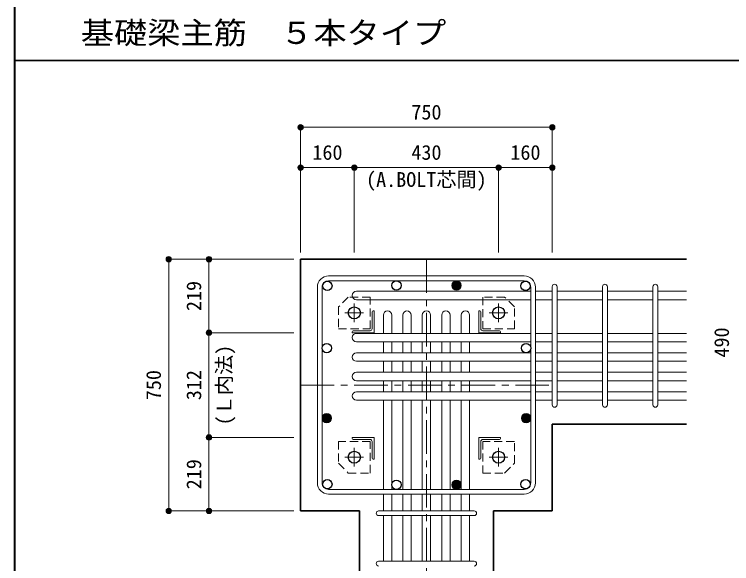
# Model space of a CAD drawing. Units: millimetres at full size, sheet at 1:20. Extents: x -3982 to 3969, y -2797 to 2801.
# Drawn here: x -3982 to -1844, y -1647 to -10 of the extents above; entities that cross this region are included whole.
import ezdxf
from ezdxf.enums import TextEntityAlignment as Align

# ---------------------------------------------------------------- set-up
doc = ezdxf.new("R2010")
doc.units = ezdxf.units.MM
doc.header["$LTSCALE"] = 20
doc.header["$PDMODE"] = 32
doc.header["$PDSIZE"] = 12
doc.linetypes.add('CHAIN1', pattern=[8, 5, -1, 1, -1])
doc.linetypes.add('DASHED1', pattern=[1.8, 1.2, -0.6])
for name, color, linetype, lineweight in [('6-1_躯体線', 2, 'Continuous', 35), ('6-2_A.Bolt_', 4, 'Continuous', 9), ('6-3_柱型主筋', 4, 'Continuous', 9), ('6-4_フープ', 7, 'Continuous', 18), ('6-5_梁主筋', 7, 'Continuous', 18), ('6-6_S.T.P.', 7, 'Continuous', 18), ('6-7_文字', 7, 'Continuous', 18), ('6-9', 4, 'DASHED1', 9), ('6-D_寸法', 4, 'Continuous', 9), ('F-0_枠', 6, 'Continuous', 40)]:
    doc.layers.add(name, color=color, linetype=linetype, lineweight=lineweight)
doc.styles.add('ＭＳ ゴシック', font='')
doc.styles.get('ＭＳ ゴシック').set_extended_font_data('MS Gothic')

msp = doc.modelspace()

# ---------------------------------------------------------------- linework, layer by layer
at = {"layer": '6-1_躯体線'}
for p, q in [((-1978.87, -739.67), (-3128.87, -739.67)), ((-3128.87, -1489.67), (-3128.87, -739.67)), ((-1978.87, -1230.67), (-2378.87, -1230.67)), ((-2378.87, -1489.67), (-2378.87, -1230.67)), ((-2953.37, -1489.67), (-3128.87, -1489.67)), ((-2953.37, -1889.67), (-2953.37, -1489.67)), ((-2378.87, -1489.67), (-2554.37, -1489.67)), ((-2554.37, -1889.67), (-2554.37, -1489.67))]:
    msp.add_line(p, q, dxfattribs=at)
at = {"layer": '6-2_A.Bolt_', "linetype": 'CHAIN1'}
for p, q in [((-2968.87, -927.37), (-2968.87, -871.87)), ((-2538.87, -927.37), (-2538.87, -871.87)), ((-2941.17, -899.67), (-2996.67, -899.67)), ((-2566.57, -899.67), (-2511.07, -899.67)), ((-2968.87, -1301.97), (-2968.87, -1357.47)), ((-2538.87, -1301.97), (-2538.87, -1357.47)), ((-2941.17, -1329.67), (-2996.67, -1329.67)), ((-2566.57, -1329.67), (-2511.07, -1329.67))]:
    msp.add_line(p, q, dxfattribs=at)
at = {"layer": '6-2_A.Bolt_'}
for p, q in [((-2915.87, -896.67), (-2915.87, -946.67)), ((-2909.87, -893.67), (-2912.87, -893.67)), ((-2909.87, -893.67), (-2909.87, -958.67)), ((-2597.87, -893.67), (-2597.87, -958.67)), ((-2597.87, -893.67), (-2594.87, -893.67)), ((-2591.87, -896.67), (-2591.87, -946.67)), ((-2974.87, -958.67), (-2974.87, -955.67)), ((-2974.87, -958.67), (-2909.87, -958.67)), ((-2971.87, -952.67), (-2921.87, -952.67)), ((-2532.87, -958.67), (-2597.87, -958.67)), ((-2535.87, -952.67), (-2585.87, -952.67)), ((-2532.87, -958.67), (-2532.87, -955.67)), ((-2974.87, -1270.67), (-2974.87, -1273.67)), ((-2974.87, -1270.67), (-2909.87, -1270.67)), ((-2971.87, -1276.67), (-2921.87, -1276.67)), ((-2909.87, -1335.67), (-2909.87, -1270.67)), ((-2532.87, -1270.67), (-2597.87, -1270.67)), ((-2597.87, -1335.67), (-2597.87, -1270.67)), ((-2535.87, -1276.67), (-2585.87, -1276.67)), ((-2532.87, -1270.67), (-2532.87, -1273.67)), ((-2915.87, -1332.67), (-2915.87, -1282.67)), ((-2591.87, -1332.67), (-2591.87, -1282.67)), ((-2909.87, -1335.67), (-2912.87, -1335.67)), ((-2597.87, -1335.67), (-2594.87, -1335.67))]:
    msp.add_line(p, q, dxfattribs=at)
at = {"layer": '6-2_A.Bolt_', "color": 3, "lineweight": 25}
for centre in [(-2968.87, -899.67), (-2538.87, -899.67), (-2968.87, -1329.67), (-2538.87, -1329.67)]:
    msp.add_circle(centre, 18, dxfattribs=at)
at = {"layer": '6-2_A.Bolt_'}
for centre, radius, start, end in [((-2912.87, -896.67), 3, 90, 180), ((-2594.87, -896.67), 3, 0, 90), ((-2971.87, -955.67), 3, 90, 180), ((-2921.87, -946.67), 6, 270, 0), ((-2585.87, -946.67), 6, 180, 270), ((-2535.87, -955.67), 3, 0, 90), ((-2971.87, -1273.67), 3, 180, 270), ((-2921.87, -1282.67), 6, 0, 90), ((-2585.87, -1282.67), 6, 90, 180), ((-2535.87, -1273.67), 3, 270, 0), ((-2912.87, -1332.67), 3, 180, 270), ((-2594.87, -1332.67), 3, 270, 0)]:
    msp.add_arc(centre, radius, start, end, dxfattribs=at)
at = {"layer": '6-3_柱型主筋', "color": 3, "lineweight": 25}
for centre in [(-3049.26, -819.28), (-2843.37, -817.67), (-2458.48, -819.28), (-3050.87, -1004.67), (-2456.87, -1004.67), (-3049.26, -1410.06), (-2843.37, -1411.67), (-2458.48, -1410.06)]:
    msp.add_circle(centre, 14, dxfattribs=at)
at = {"layer": '6-3_柱型主筋'}
for centre, radius in [((-2664.37, -817.67), 14), ((-2664.37, -817.67), 12.5), ((-2664.37, -817.67), 11), ((-2664.37, -817.67), 9.5), ((-2664.37, -817.67), 8), ((-2664.37, -817.67), 6.5), ((-2664.37, -817.67), 5), ((-2664.37, -817.67), 3.5), ((-2664.37, -817.67), 2), ((-2664.37, -817.67), 0.5), ((-3050.87, -1213.13), 14), ((-3050.87, -1213.13), 12.5), ((-3050.87, -1213.13), 11), ((-3050.87, -1213.13), 9.5), ((-3050.87, -1213.13), 8), ((-3050.87, -1213.13), 6.5), ((-3050.87, -1213.13), 5), ((-3050.87, -1213.13), 3.5), ((-3050.87, -1213.13), 2), ((-3050.87, -1213.13), 0.5), ((-2456.87, -1213.13), 14), ((-2456.87, -1213.13), 12.5), ((-2456.87, -1213.13), 11), ((-2456.87, -1213.13), 9.5), ((-2456.87, -1213.13), 8), ((-2456.87, -1213.13), 6.5), ((-2456.87, -1213.13), 5), ((-2456.87, -1213.13), 3.5), ((-2456.87, -1213.13), 2), ((-2456.87, -1213.13), 0.5), ((-2664.37, -1411.67), 14), ((-2664.37, -1411.67), 12.5), ((-2664.37, -1411.67), 11), ((-2664.37, -1411.67), 9.5), ((-2664.37, -1411.67), 8), ((-2664.37, -1411.67), 6.5), ((-2664.37, -1411.67), 5), ((-2664.37, -1411.67), 3.5), ((-2664.37, -1411.67), 2), ((-2664.37, -1411.67), 0.5)]:
    msp.add_circle(centre, radius, dxfattribs=at)
at = {"layer": '6-4_フープ'}
for p, q in [((-2462.37, -789.67), (-3045.37, -789.67)), ((-2462.37, -803.67), (-3045.37, -803.67)), ((-3078.87, -1406.17), (-3078.87, -823.17)), ((-3064.87, -1406.17), (-3064.87, -823.17)), ((-2442.87, -1406.17), (-2442.87, -823.17)), ((-2428.87, -1406.17), (-2428.87, -823.17)), ((-2462.37, -1425.67), (-3045.37, -1425.67)), ((-2462.37, -1439.67), (-3045.37, -1439.67))]:
    msp.add_line(p, q, dxfattribs=at)
for centre, radius, start, end in [((-3045.37, -823.17), 33.5, 90, 180), ((-2462.37, -823.17), 33.5, 0, 90), ((-3045.37, -823.17), 19.5, 90, 180), ((-2462.37, -823.17), 19.5, 0, 90), ((-3045.37, -1406.17), 33.5, 180, 270), ((-3045.37, -1406.17), 19.5, 180, 270), ((-2462.37, -1406.17), 33.5, 270, 0), ((-2462.37, -1406.17), 19.5, 270, 0)]:
    msp.add_arc(centre, radius, start, end, dxfattribs=at)
at = {"layer": '6-5_梁主筋'}
for p, q in [((-2962.37, -835.28), (-2442.87, -835.28)), ((-2378.87, -835.28), (-2428.87, -835.28)), ((-2228.87, -835.28), (-2364.87, -835.28)), ((-2078.87, -835.28), (-2214.87, -835.28)), ((-1978.87, -835.28), (-2064.87, -835.28)), ((-2962.37, -860.28), (-2442.87, -860.28)), ((-2378.87, -860.28), (-2428.87, -860.28)), ((-2228.87, -860.28), (-2364.87, -860.28)), ((-2078.87, -860.28), (-2214.87, -860.28)), ((-1978.87, -860.28), (-2064.87, -860.28)), ((-2882.37, -906.17), (-2882.37, -960.67)), ((-2857.37, -906.17), (-2857.37, -960.67)), ((-2824.37, -906.17), (-2824.37, -960.67)), ((-2799.37, -906.17), (-2799.37, -960.67)), ((-2766.37, -906.17), (-2766.37, -960.67)), ((-2741.37, -906.17), (-2741.37, -960.67)), ((-2708.37, -906.17), (-2708.37, -960.67)), ((-2683.37, -906.17), (-2683.37, -960.67)), ((-2650.37, -906.17), (-2650.37, -960.67)), ((-2625.37, -906.17), (-2625.37, -960.67)), ((-2962.37, -960.67), (-2442.87, -960.67)), ((-2378.87, -960.67), (-2428.87, -960.67)), ((-2228.87, -960.67), (-2364.87, -960.67)), ((-2078.87, -960.67), (-2214.87, -960.67)), ((-1978.87, -960.67), (-2064.87, -960.67)), ((-2962.37, -985.67), (-2442.87, -985.67)), ((-2882.37, -985.67), (-2882.37, -1018.67)), ((-2857.37, -985.67), (-2857.37, -1018.67)), ((-2824.37, -985.67), (-2824.37, -1018.67)), ((-2799.37, -985.67), (-2799.37, -1018.67)), ((-2766.37, -985.67), (-2766.37, -1018.67)), ((-2741.37, -985.67), (-2741.37, -1018.67)), ((-2708.37, -985.67), (-2708.37, -1018.67)), ((-2683.37, -985.67), (-2683.37, -1018.67)), ((-2650.37, -985.67), (-2650.37, -1018.67)), ((-2625.37, -985.67), (-2625.37, -1018.67)), ((-2378.87, -985.67), (-2428.87, -985.67)), ((-2228.87, -985.67), (-2364.87, -985.67)), ((-2078.87, -985.67), (-2214.87, -985.67)), ((-1978.87, -985.67), (-2064.87, -985.67)), ((-2962.37, -1018.67), (-2442.87, -1018.67)), ((-2378.87, -1018.67), (-2428.87, -1018.67)), ((-2228.87, -1018.67), (-2364.87, -1018.67)), ((-2078.87, -1018.67), (-2214.87, -1018.67)), ((-1978.87, -1018.67), (-2064.87, -1018.67)), ((-2962.37, -1043.67), (-2442.87, -1043.67)), ((-2882.37, -1043.67), (-2882.37, -1076.67)), ((-2857.37, -1043.67), (-2857.37, -1076.67)), ((-2824.37, -1043.67), (-2824.37, -1076.67)), ((-2799.37, -1043.67), (-2799.37, -1076.67)), ((-2766.37, -1043.67), (-2766.37, -1076.67)), ((-2741.37, -1043.67), (-2741.37, -1076.67)), ((-2708.37, -1043.67), (-2708.37, -1076.67)), ((-2683.37, -1043.67), (-2683.37, -1076.67)), ((-2650.37, -1043.67), (-2650.37, -1076.67)), ((-2625.37, -1043.67), (-2625.37, -1076.67)), ((-2378.87, -1043.67), (-2428.87, -1043.67)), ((-2228.87, -1043.67), (-2364.87, -1043.67)), ((-2078.87, -1043.67), (-2214.87, -1043.67)), ((-1978.87, -1043.67), (-2064.87, -1043.67)), ((-2962.37, -1076.67), (-2442.87, -1076.67)), ((-2378.87, -1076.67), (-2428.87, -1076.67)), ((-2228.87, -1076.67), (-2364.87, -1076.67)), ((-2078.87, -1076.67), (-2214.87, -1076.67)), ((-1978.87, -1076.67), (-2064.87, -1076.67)), ((-2962.37, -1101.67), (-2442.87, -1101.67)), ((-2882.37, -1101.67), (-2882.37, -1134.67)), ((-2857.37, -1101.67), (-2857.37, -1134.67)), ((-2824.37, -1101.67), (-2824.37, -1134.67)), ((-2799.37, -1101.67), (-2799.37, -1134.67)), ((-2766.37, -1101.67), (-2766.37, -1134.67)), ((-2741.37, -1101.67), (-2741.37, -1134.67)), ((-2708.37, -1101.67), (-2708.37, -1134.67)), ((-2683.37, -1101.67), (-2683.37, -1134.67)), ((-2650.37, -1101.67), (-2650.37, -1134.67)), ((-2625.37, -1101.67), (-2625.37, -1134.67)), ((-2378.87, -1101.67), (-2428.87, -1101.67)), ((-2228.87, -1101.67), (-2364.87, -1101.67)), ((-2078.87, -1101.67), (-2214.87, -1101.67)), ((-1978.87, -1101.67), (-2064.87, -1101.67)), ((-2962.37, -1134.67), (-2442.87, -1134.67)), ((-2378.87, -1134.67), (-2428.87, -1134.67)), ((-2228.87, -1134.67), (-2364.87, -1134.67)), ((-2078.87, -1134.67), (-2214.87, -1134.67)), ((-1978.87, -1134.67), (-2064.87, -1134.67)), ((-2962.37, -1159.67), (-2442.87, -1159.67)), ((-2882.37, -1159.67), (-2882.37, -1425.67)), ((-2857.37, -1159.67), (-2857.37, -1425.67)), ((-2824.37, -1159.67), (-2824.37, -1425.67)), ((-2799.37, -1159.67), (-2799.37, -1425.67)), ((-2766.37, -1159.67), (-2766.37, -1425.67)), ((-2741.37, -1159.67), (-2741.37, -1425.67)), ((-2708.37, -1159.67), (-2708.37, -1425.67)), ((-2683.37, -1159.67), (-2683.37, -1425.67)), ((-2650.37, -1159.67), (-2650.37, -1425.67)), ((-2625.37, -1159.67), (-2625.37, -1425.67)), ((-2378.87, -1159.67), (-2428.87, -1159.67)), ((-2228.87, -1159.67), (-2364.87, -1159.67)), ((-2078.87, -1159.67), (-2214.87, -1159.67)), ((-1978.87, -1159.67), (-2064.87, -1159.67)), ((-2882.37, -1439.67), (-2882.37, -1489.67)), ((-2857.37, -1439.67), (-2857.37, -1489.67)), ((-2824.37, -1439.67), (-2824.37, -1489.67)), ((-2799.37, -1439.67), (-2799.37, -1489.67)), ((-2766.37, -1439.67), (-2766.37, -1489.67)), ((-2741.37, -1439.67), (-2741.37, -1489.67)), ((-2708.37, -1439.67), (-2708.37, -1489.67)), ((-2683.37, -1439.67), (-2683.37, -1489.67)), ((-2650.37, -1439.67), (-2650.37, -1489.67)), ((-2625.37, -1439.67), (-2625.37, -1489.67)), ((-2882.37, -1503.67), (-2882.37, -1639.67)), ((-2857.37, -1503.67), (-2857.37, -1639.67)), ((-2824.37, -1503.67), (-2824.37, -1639.67)), ((-2799.37, -1503.67), (-2799.37, -1639.67)), ((-2766.37, -1503.67), (-2766.37, -1639.67)), ((-2741.37, -1503.67), (-2741.37, -1639.67)), ((-2708.37, -1503.67), (-2708.37, -1639.67)), ((-2683.37, -1503.67), (-2683.37, -1639.67)), ((-2650.37, -1503.67), (-2650.37, -1639.67)), ((-2625.37, -1503.67), (-2625.37, -1639.67))]:
    msp.add_line(p, q, dxfattribs=at)
for centre, start, end in [((-2962.37, -847.78), 90, 180), ((-2962.37, -847.78), 180, 270), ((-2869.87, -906.17), 90, 180), ((-2869.87, -906.17), 0, 90), ((-2811.87, -906.17), 90, 180), ((-2811.87, -906.17), 0, 90), ((-2753.87, -906.17), 90, 180), ((-2753.87, -906.17), 0, 90), ((-2695.87, -906.17), 90, 180), ((-2695.87, -906.17), 0, 90), ((-2637.87, -906.17), 90, 180), ((-2637.87, -906.17), 0, 90), ((-2962.37, -973.17), 90, 180), ((-2962.37, -973.17), 180, 270), ((-2962.37, -1031.17), 90, 180), ((-2962.37, -1031.17), 180, 270), ((-2962.37, -1089.17), 90, 180), ((-2962.37, -1089.17), 180, 270), ((-2962.37, -1147.17), 90, 180), ((-2962.37, -1147.17), 180, 270)]:
    msp.add_arc(centre, 12.5, start, end, dxfattribs=at)
at = {"layer": '6-6_S.T.P.'}
for p, q in [((-2378.87, -1173.67), (-2378.87, -821.67)), ((-2378.87, -1173.67), (-2378.87, -821.67)), ((-2378.87, -1173.67), (-2378.87, -821.67)), ((-2378.87, -1173.67), (-2378.87, -821.67)), ((-2364.87, -1173.67), (-2364.87, -821.67)), ((-2364.87, -1173.67), (-2364.87, -821.67)), ((-2364.87, -1173.67), (-2364.87, -821.67)), ((-2364.87, -1173.67), (-2364.87, -821.67)), ((-2228.87, -1173.67), (-2228.87, -821.67)), ((-2214.87, -1173.67), (-2214.87, -821.67)), ((-2078.87, -1173.67), (-2078.87, -821.67)), ((-2064.87, -1173.67), (-2064.87, -821.67)), ((-2896.37, -1489.67), (-2611.76, -1489.67)), ((-2896.37, -1503.67), (-2611.76, -1503.67)), ((-2896.37, -1639.67), (-2611.76, -1639.67))]:
    msp.add_line(p, q, dxfattribs=at)
for centre, start, end in [((-2371.87, -821.28), 0, 180), ((-2371.87, -821.28), 0, 180), ((-2371.87, -821.28), 0, 180), ((-2371.87, -821.28), 0, 180), ((-2221.87, -821.28), 0, 180), ((-2071.87, -821.28), 0, 180), ((-2371.87, -1173.67), 180, 0), ((-2371.87, -1173.67), 180, 0), ((-2371.87, -1173.67), 180, 0), ((-2371.87, -1173.67), 180, 0), ((-2221.87, -1173.67), 180, 0), ((-2071.87, -1173.67), 180, 0), ((-2896.37, -1496.67), 90, 270), ((-2896.37, -1496.67), 90, 270), ((-2896.37, -1496.67), 90, 270), ((-2896.37, -1496.67), 90, 270), ((-2611.37, -1496.67), 270, 90), ((-2611.37, -1496.67), 270, 90), ((-2611.37, -1496.67), 270, 90), ((-2611.37, -1496.67), 270, 90), ((-2896.37, -1646.67), 90, 270), ((-2611.37, -1646.67), 270, 90)]:
    msp.add_arc(centre, 7, start, end, dxfattribs=at)
at = {"layer": '6-9'}
for points in [[(-2921.87, -946.67), (-2921.87, -852.67), (-2986.87, -852.67), (-3015.87, -881.67), (-3015.87, -946.67)], [(-2585.87, -946.67), (-2491.87, -946.67), (-2491.87, -881.67), (-2520.87, -852.67), (-2585.87, -852.67)], [(-2921.87, -1282.67), (-3015.87, -1282.67), (-3015.87, -1347.67), (-2986.87, -1376.67), (-2921.87, -1376.67)], [(-2585.87, -1282.67), (-2585.87, -1376.67), (-2520.87, -1376.67), (-2491.87, -1347.67), (-2491.87, -1282.67)]]:
    msp.add_lwpolyline(points, close=True, dxfattribs=at)
at = {"layer": '6-D_寸法'}
for p, q in [((-3128.87, -346.65), (-2378.87, -346.65)), ((-2378.87, -346.65), (-2378.87, -466.65)), ((-3128.87, -466.65), (-2968.87, -466.65)), ((-2968.87, -466.65), (-2968.87, -719.67)), ((-2968.87, -466.65), (-2538.87, -466.65)), ((-2538.87, -466.65), (-2538.87, -719.67)), ((-2538.87, -466.65), (-2378.87, -466.65)), ((-2378.87, -466.65), (-2378.87, -719.67)), ((-3521.89, -739.67), (-3401.89, -739.67)), ((-3521.89, -739.67), (-3521.89, -1489.67)), ((-3401.89, -739.67), (-3148.87, -739.67)), ((-3401.89, -739.67), (-3401.89, -958.67)), ((-3401.89, -958.67), (-3148.87, -958.67)), ((-3401.89, -958.67), (-3401.89, -1270.67)), ((-3401.89, -1270.67), (-3148.87, -1270.67)), ((-3401.89, -1270.67), (-3401.89, -1489.67))]:
    msp.add_line(p, q, dxfattribs=at)
at = {"layer": '6-D_寸法', "linetype": 'CHAIN1'}
for p, q in [((-2753.87, -739.67), (-2753.87, -1864.67)), ((-3128.87, -1114.67), (-2378.87, -1114.67))]:
    msp.add_line(p, q, dxfattribs=at)
at = {"layer": '6-D_寸法'}
for points in [[(-3128.87, -346.65), (-3128.87, -466.65), (-3128.87, -719.67)], [(-3521.89, -1489.67), (-3401.89, -1489.67), (-3148.87, -1489.67)]]:
    msp.add_lwpolyline(points, dxfattribs=at)
for centre, radius in [((-3128.87, -346.65), 8), ((-3128.87, -346.65), 7.2), ((-3128.87, -346.65), 6.4), ((-3128.87, -346.65), 5.6), ((-3128.87, -346.65), 4.8), ((-2378.87, -346.65), 8), ((-2378.87, -346.65), 7.2), ((-2378.87, -346.65), 6.4), ((-2378.87, -346.65), 5.6), ((-2378.87, -346.65), 4.8), ((-3128.87, -346.65), 4), ((-3128.87, -346.65), 3.2), ((-3128.87, -346.65), 2.4), ((-3128.87, -346.65), 1.6), ((-3128.87, -346.65), 0.8), ((-2378.87, -346.65), 4), ((-2378.87, -346.65), 3.2), ((-2378.87, -346.65), 2.4), ((-2378.87, -346.65), 1.6), ((-2378.87, -346.65), 0.8), ((-3128.87, -466.65), 8), ((-3128.87, -466.65), 7.2), ((-3128.87, -466.65), 6.4), ((-3128.87, -466.65), 5.6), ((-3128.87, -466.65), 4.8), ((-3128.87, -466.65), 4), ((-3128.87, -466.65), 3.2), ((-3128.87, -466.65), 2.4), ((-3128.87, -466.65), 1.6), ((-3128.87, -466.65), 0.8), ((-2968.87, -466.65), 8), ((-2968.87, -466.65), 7.2), ((-2968.87, -466.65), 6.4), ((-2968.87, -466.65), 5.6), ((-2968.87, -466.65), 4.8), ((-2968.87, -466.65), 4), ((-2968.87, -466.65), 3.2), ((-2968.87, -466.65), 2.4), ((-2968.87, -466.65), 1.6), ((-2968.87, -466.65), 0.8), ((-2538.87, -466.65), 8), ((-2538.87, -466.65), 7.2), ((-2538.87, -466.65), 6.4), ((-2538.87, -466.65), 5.6), ((-2538.87, -466.65), 4.8), ((-2538.87, -466.65), 4), ((-2538.87, -466.65), 3.2), ((-2538.87, -466.65), 2.4), ((-2538.87, -466.65), 1.6), ((-2538.87, -466.65), 0.8), ((-2378.87, -466.65), 8), ((-2378.87, -466.65), 7.2), ((-2378.87, -466.65), 6.4), ((-2378.87, -466.65), 5.6), ((-2378.87, -466.65), 4.8), ((-2378.87, -466.65), 4), ((-2378.87, -466.65), 3.2), ((-2378.87, -466.65), 2.4), ((-2378.87, -466.65), 1.6), ((-2378.87, -466.65), 0.8), ((-3521.89, -739.67), 8), ((-3521.89, -739.67), 7.2), ((-3521.89, -739.67), 6.4), ((-3521.89, -739.67), 5.6), ((-3521.89, -739.67), 4.8), ((-3521.89, -739.67), 4), ((-3521.89, -739.67), 3.2), ((-3521.89, -739.67), 2.4), ((-3521.89, -739.67), 1.6), ((-3521.89, -739.67), 0.8), ((-3401.89, -739.67), 8), ((-3401.89, -739.67), 7.2), ((-3401.89, -739.67), 6.4), ((-3401.89, -739.67), 5.6), ((-3401.89, -739.67), 4.8), ((-3401.89, -739.67), 4), ((-3401.89, -739.67), 3.2), ((-3401.89, -739.67), 2.4), ((-3401.89, -739.67), 1.6), ((-3401.89, -739.67), 0.8), ((-3401.89, -958.67), 8), ((-3401.89, -958.67), 7.2), ((-3401.89, -958.67), 6.4), ((-3401.89, -958.67), 5.6), ((-3401.89, -958.67), 4.8), ((-3401.89, -958.67), 4), ((-3401.89, -958.67), 3.2), ((-3401.89, -958.67), 2.4), ((-3401.89, -958.67), 1.6), ((-3401.89, -958.67), 0.8), ((-3401.89, -1270.67), 8), ((-3401.89, -1270.67), 7.2), ((-3401.89, -1270.67), 6.4), ((-3401.89, -1270.67), 5.6), ((-3401.89, -1270.67), 4.8), ((-3401.89, -1270.67), 4), ((-3401.89, -1270.67), 3.2), ((-3401.89, -1270.67), 2.4), ((-3401.89, -1270.67), 1.6), ((-3401.89, -1270.67), 0.8), ((-3521.89, -1489.67), 8), ((-3521.89, -1489.67), 7.2), ((-3521.89, -1489.67), 6.4), ((-3521.89, -1489.67), 5.6), ((-3521.89, -1489.67), 4.8), ((-3521.89, -1489.67), 4), ((-3521.89, -1489.67), 3.2), ((-3521.89, -1489.67), 2.4), ((-3521.89, -1489.67), 1.6), ((-3521.89, -1489.67), 0.8), ((-3401.89, -1489.67), 8), ((-3401.89, -1489.67), 7.2), ((-3401.89, -1489.67), 6.4), ((-3401.89, -1489.67), 5.6), ((-3401.89, -1489.67), 4.8), ((-3401.89, -1489.67), 4), ((-3401.89, -1489.67), 3.2), ((-3401.89, -1489.67), 2.4), ((-3401.89, -1489.67), 1.6), ((-3401.89, -1489.67), 0.8)]:
    msp.add_circle(centre, radius, dxfattribs=at)
at = {"layer": '6-D_寸法', "color": 7}
for p in [(-3128.87, -346.65), (-2378.87, -346.65), (-3128.87, -466.65), (-2968.87, -466.65), (-2538.87, -466.65), (-2378.87, -466.65), (-3521.89, -739.67), (-3401.89, -739.67), (-3401.89, -958.67), (-3401.89, -1270.67), (-3521.89, -1489.67), (-3401.89, -1489.67)]:
    msp.add_point(p, dxfattribs=at)
at = {"layer": 'F-0_枠'}
msp.add_line((-3981.92, 2800.77), (-3981.92, -2796.83), dxfattribs=at)
at = {"layer": 'F-0_枠', "color": 2, "lineweight": 35}
msp.add_line((-3981.92, -148.03), (2482.4, -148.03), dxfattribs=at)

# ---------------------------------------------------------------- texts
at = {"layer": '6-7_文字', "color": 2, "style": 'ＭＳ ゴシック', "width": 1.1}
msp.add_text('\u3000\u3000基礎梁主筋\u3000５本タイプ', height=65.98, dxfattribs=at).set_placement((-3981.92, -118.03), align=Align.BOTTOM_LEFT)
at = {"layer": '6-D_寸法', "style": 'ＭＳ ゴシック'}
for s, p in [('750', (-2798.87, -336.65)), ('160', (-3093.87, -456.65)), ('430', (-2798.87, -456.65)), ('160', (-2503.87, -456.65)), ('(A.BOLT芯間)', (-2933.87, -537.38))]:
    msp.add_text(s, height=43.99, dxfattribs=at).set_placement(p, align=Align.BOTTOM_LEFT)
for s, p in [('219', (-3411.89, -894.17)), ('490', (-1839.2, -1032.67)), ('(Ｌ内法)', (-3321.68, -1234.67)), ('750', (-3531.89, -1159.67)), ('312', (-3411.89, -1159.67)), ('219', (-3411.89, -1425.17))]:
    msp.add_text(s, height=43.99, rotation=90, dxfattribs=at).set_placement(p, align=Align.BOTTOM_LEFT)

doc.saveas('drawing.dxf')
